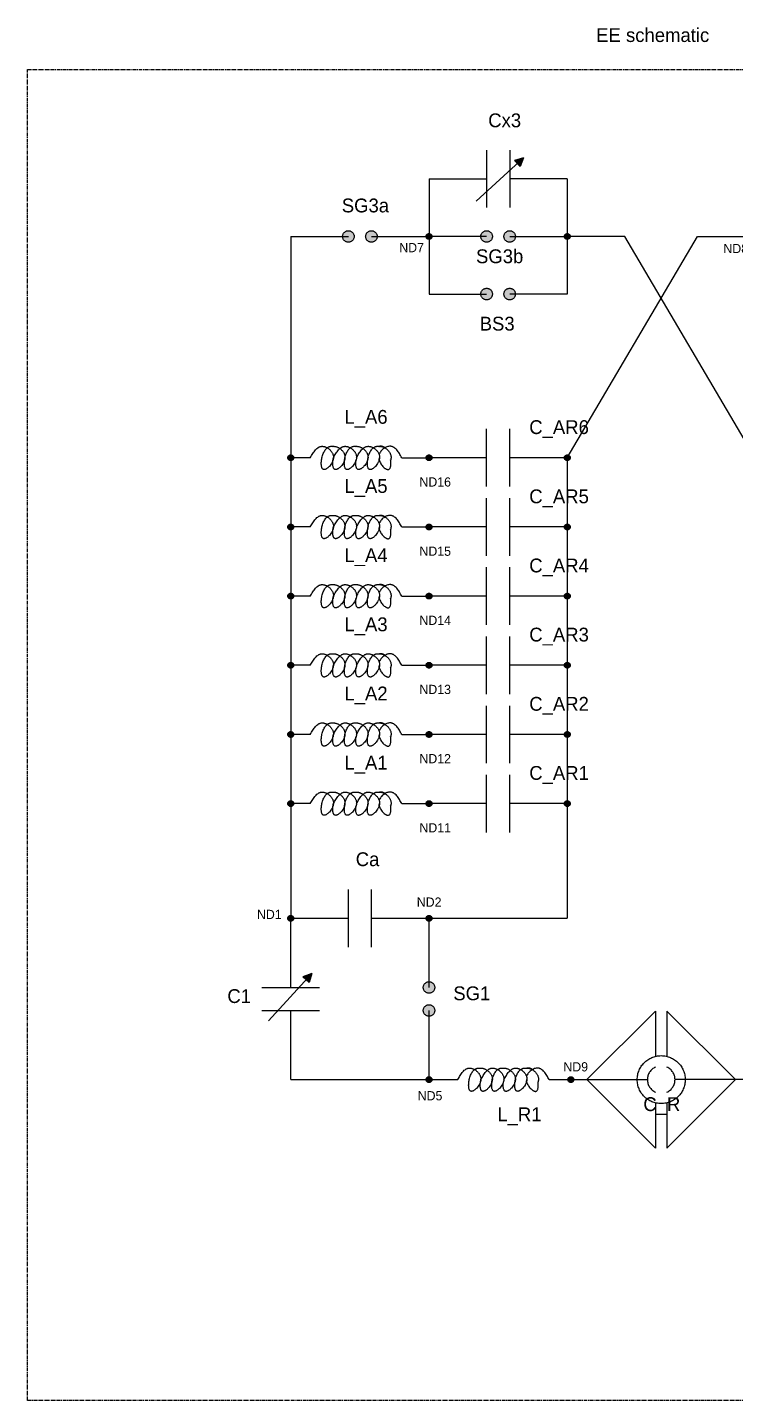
# Model space of a CAD drawing. Header units: millimetres. Extents: x -1895 to 7091, y -3420 to 1632.
# Drawn here: x 1252 to 1866, y 440 to 1632 of the extents above; entities that cross this region are included whole.
import ezdxf

# ---------------------------------------------------------------- set-up
doc = ezdxf.new("R2010")
doc.units = ezdxf.units.MM
doc.linetypes.add('Amconstr', pattern=[9999, 9999, 0])
doc.linetypes.add('CENTER', pattern=[5.08, 3.175, -0.635, 0.635, -0.635])
doc.layers.add('00-CIRCUIT-SCHEMATIC', color=4, linetype='CENTER')
doc.layers.add('00-LEGEND', color=7, linetype='Continuous')
doc.layers.add('SCHEMATIC', color=1, linetype='Amconstr', lineweight=25)

msp = doc.modelspace()

# ---------------------------------------------------------------- hatches: boundary and pattern name
at = {"layer": 'SCHEMATIC'}
h = msp.add_hatch(color=256, dxfattribs=at)
h.dxf.hatch_style = 1
h.paths.add_polyline_path([(1682.2, 1518.6), (1679.3, 1511), (1676.9, 1513.6)])
h.paths.add_polyline_path([(1682.2, 1518.6), (1676.9, 1513.6), (1674.4, 1516.3)])
h = msp.add_hatch(color=256, dxfattribs=at)
h.dxf.hatch_style = 1
h.paths.add_polyline_path([(1645.2, 1450.4, 1), (1655.2, 1450.4, 1)])
h.paths.add_polyline_path([(1675.2, 1450.4, 1), (1665.2, 1450.4, 1)])
h.paths.add_polyline_path([(1665.2, 1400.4, 1), (1675.2, 1400.4, 1)])
h.paths.add_polyline_path([(1645.2, 1400.4, 1), (1655.2, 1400.4, 1)])
h.paths.add_polyline_path([(1555.2, 1450.4, 1), (1545.2, 1450.4, 1)])
h.paths.add_polyline_path([(1525.2, 1450.4, 1), (1535.2, 1450.4, 1)])
h = msp.add_hatch(color=256, dxfattribs=at)
h.dxf.hatch_style = 1
h.paths.add_polyline_path([(1600.2, 1452.9), (1600.2, 1450.4), (1602.7, 1450.4, 0.414214)])
h.paths.add_polyline_path([(1602.7, 1450.4), (1600.2, 1450.4), (1600.2, 1447.9, 0.414214)])
h.paths.add_polyline_path([(1600.2, 1450.4), (1600.2, 1452.9, 0.414214), (1597.7, 1450.4, 0.414214), (1600.2, 1447.9)])
h = msp.add_hatch(color=256, dxfattribs=at)
h.dxf.hatch_style = 1
h.paths.add_polyline_path([(1720.2, 1452.9), (1720.2, 1450.4), (1722.7, 1450.4, 0.414214)])
h.paths.add_polyline_path([(1722.7, 1450.4), (1720.2, 1450.4), (1720.2, 1447.9, 0.414214)])
h.paths.add_polyline_path([(1720.2, 1450.4), (1720.2, 1452.9, 0.414214), (1717.7, 1450.4, 0.414214), (1720.2, 1447.9)])
h = msp.add_hatch(color=256, dxfattribs=at)
h.dxf.hatch_style = 1
h.paths.add_polyline_path([(1480.2, 1260.8), (1480.2, 1258.3), (1482.7, 1258.3, 0.414214)])
h.paths.add_polyline_path([(1482.7, 1258.3), (1480.2, 1258.3), (1480.2, 1255.8, 0.414214)])
h.paths.add_polyline_path([(1480.2, 1258.3), (1480.2, 1260.8, 0.414214), (1477.7, 1258.3, 0.414214), (1480.2, 1255.8)])
h = msp.add_hatch(color=256, dxfattribs=at)
h.dxf.hatch_style = 1
h.paths.add_polyline_path([(1600.2, 1260.8), (1600.2, 1258.3), (1602.7, 1258.3, 0.414214)])
h.paths.add_polyline_path([(1602.7, 1258.3), (1600.2, 1258.3), (1600.2, 1255.8, 0.414214)])
h.paths.add_polyline_path([(1600.2, 1258.3), (1600.2, 1260.8, 0.414214), (1597.7, 1258.3, 0.414214), (1600.2, 1255.8)])
h = msp.add_hatch(color=256, dxfattribs=at)
h.dxf.hatch_style = 1
h.paths.add_polyline_path([(1720.2, 1260.8), (1720.2, 1258.3), (1722.7, 1258.3, 0.414214)])
h.paths.add_polyline_path([(1722.7, 1258.3), (1720.2, 1258.3), (1720.2, 1255.8, 0.414214)])
h.paths.add_polyline_path([(1720.2, 1258.3), (1720.2, 1260.8, 0.414214), (1717.7, 1258.3, 0.414214), (1720.2, 1255.8)])
h = msp.add_hatch(color=256, dxfattribs=at)
h.dxf.hatch_style = 1
h.paths.add_polyline_path([(1480.2, 1200.7), (1480.2, 1198.2), (1482.7, 1198.2, 0.414214)])
h.paths.add_polyline_path([(1482.7, 1198.2), (1480.2, 1198.2), (1480.2, 1195.7, 0.414214)])
h.paths.add_polyline_path([(1480.2, 1198.2), (1480.2, 1200.7, 0.414214), (1477.7, 1198.2, 0.414214), (1480.2, 1195.7)])
h = msp.add_hatch(color=256, dxfattribs=at)
h.dxf.hatch_style = 1
h.paths.add_polyline_path([(1600.2, 1200.7), (1600.2, 1198.2), (1602.7, 1198.2, 0.414214)])
h.paths.add_polyline_path([(1602.7, 1198.2), (1600.2, 1198.2), (1600.2, 1195.7, 0.414214)])
h.paths.add_polyline_path([(1600.2, 1198.2), (1600.2, 1200.7, 0.414214), (1597.7, 1198.2, 0.414214), (1600.2, 1195.7)])
h = msp.add_hatch(color=256, dxfattribs=at)
h.dxf.hatch_style = 1
h.paths.add_polyline_path([(1720.2, 1200.7), (1720.2, 1198.2), (1722.7, 1198.2, 0.414214)])
h.paths.add_polyline_path([(1722.7, 1198.2), (1720.2, 1198.2), (1720.2, 1195.7, 0.414214)])
h.paths.add_polyline_path([(1720.2, 1198.2), (1720.2, 1200.7, 0.414214), (1717.7, 1198.2, 0.414214), (1720.2, 1195.7)])
h = msp.add_hatch(color=256, dxfattribs=at)
h.dxf.hatch_style = 1
h.paths.add_polyline_path([(1480.2, 1140.7), (1480.2, 1138.2), (1482.7, 1138.2, 0.414214)])
h.paths.add_polyline_path([(1482.7, 1138.2), (1480.2, 1138.2), (1480.2, 1135.7, 0.414214)])
h.paths.add_polyline_path([(1480.2, 1138.2), (1480.2, 1140.7, 0.414214), (1477.7, 1138.2, 0.414214), (1480.2, 1135.7)])
h = msp.add_hatch(color=256, dxfattribs=at)
h.dxf.hatch_style = 1
h.paths.add_polyline_path([(1600.2, 1140.7), (1600.2, 1138.2), (1602.7, 1138.2, 0.414214)])
h.paths.add_polyline_path([(1602.7, 1138.2), (1600.2, 1138.2), (1600.2, 1135.7, 0.414214)])
h.paths.add_polyline_path([(1600.2, 1138.2), (1600.2, 1140.7, 0.414214), (1597.7, 1138.2, 0.414214), (1600.2, 1135.7)])
h = msp.add_hatch(color=256, dxfattribs=at)
h.dxf.hatch_style = 1
h.paths.add_polyline_path([(1720.2, 1140.7), (1720.2, 1138.2), (1722.7, 1138.2, 0.414214)])
h.paths.add_polyline_path([(1722.7, 1138.2), (1720.2, 1138.2), (1720.2, 1135.7, 0.414214)])
h.paths.add_polyline_path([(1720.2, 1138.2), (1720.2, 1140.7, 0.414214), (1717.7, 1138.2, 0.414214), (1720.2, 1135.7)])
h = msp.add_hatch(color=256, dxfattribs=at)
h.dxf.hatch_style = 1
h.paths.add_polyline_path([(1480.2, 1080.7), (1480.2, 1078.2), (1482.7, 1078.2, 0.414214)])
h.paths.add_polyline_path([(1482.7, 1078.2), (1480.2, 1078.2), (1480.2, 1075.7, 0.414214)])
h.paths.add_polyline_path([(1480.2, 1078.2), (1480.2, 1080.7, 0.414214), (1477.7, 1078.2, 0.414214), (1480.2, 1075.7)])
h = msp.add_hatch(color=256, dxfattribs=at)
h.dxf.hatch_style = 1
h.paths.add_polyline_path([(1600.2, 1080.7), (1600.2, 1078.2), (1602.7, 1078.2, 0.414214)])
h.paths.add_polyline_path([(1602.7, 1078.2), (1600.2, 1078.2), (1600.2, 1075.7, 0.414214)])
h.paths.add_polyline_path([(1600.2, 1078.2), (1600.2, 1080.7, 0.414214), (1597.7, 1078.2, 0.414214), (1600.2, 1075.7)])
h = msp.add_hatch(color=256, dxfattribs=at)
h.dxf.hatch_style = 1
h.paths.add_polyline_path([(1720.2, 1080.7), (1720.2, 1078.2), (1722.7, 1078.2, 0.414214)])
h.paths.add_polyline_path([(1722.7, 1078.2), (1720.2, 1078.2), (1720.2, 1075.7, 0.414214)])
h.paths.add_polyline_path([(1720.2, 1078.2), (1720.2, 1080.7, 0.414214), (1717.7, 1078.2, 0.414214), (1720.2, 1075.7)])
h = msp.add_hatch(color=256, dxfattribs=at)
h.dxf.hatch_style = 1
h.paths.add_polyline_path([(1480.2, 1020.6), (1480.2, 1018.1), (1482.7, 1018.1, 0.414214)])
h.paths.add_polyline_path([(1482.7, 1018.1), (1480.2, 1018.1), (1480.2, 1015.6, 0.414214)])
h.paths.add_polyline_path([(1480.2, 1018.1), (1480.2, 1020.6, 0.414214), (1477.7, 1018.1, 0.414214), (1480.2, 1015.6)])
h = msp.add_hatch(color=256, dxfattribs=at)
h.dxf.hatch_style = 1
h.paths.add_polyline_path([(1600.2, 1020.6), (1600.2, 1018.1), (1602.7, 1018.1, 0.414214)])
h.paths.add_polyline_path([(1602.7, 1018.1), (1600.2, 1018.1), (1600.2, 1015.6, 0.414214)])
h.paths.add_polyline_path([(1600.2, 1018.1), (1600.2, 1020.6, 0.414214), (1597.7, 1018.1, 0.414214), (1600.2, 1015.6)])
h = msp.add_hatch(color=256, dxfattribs=at)
h.dxf.hatch_style = 1
h.paths.add_polyline_path([(1720.2, 1020.6), (1720.2, 1018.1), (1722.7, 1018.1, 0.414214)])
h.paths.add_polyline_path([(1722.7, 1018.1), (1720.2, 1018.1), (1720.2, 1015.6, 0.414214)])
h.paths.add_polyline_path([(1720.2, 1018.1), (1720.2, 1020.6, 0.414214), (1717.7, 1018.1, 0.414214), (1720.2, 1015.6)])
h = msp.add_hatch(color=256, dxfattribs=at)
h.dxf.hatch_style = 1
h.paths.add_polyline_path([(1480.2, 960.6), (1480.2, 958.1), (1482.7, 958.1, 0.414214)])
h.paths.add_polyline_path([(1482.7, 958.1), (1480.2, 958.1), (1480.2, 955.6, 0.414214)])
h.paths.add_polyline_path([(1480.2, 958.1), (1480.2, 960.6, 0.414214), (1477.7, 958.1, 0.414214), (1480.2, 955.6)])
h = msp.add_hatch(color=256, dxfattribs=at)
h.dxf.hatch_style = 1
h.paths.add_polyline_path([(1600.2, 960.6), (1600.2, 958.1), (1602.7, 958.1, 0.414214)])
h.paths.add_polyline_path([(1602.7, 958.1), (1600.2, 958.1), (1600.2, 955.6, 0.414214)])
h.paths.add_polyline_path([(1600.2, 958.1), (1600.2, 960.6, 0.414214), (1597.7, 958.1, 0.414214), (1600.2, 955.6)])
h = msp.add_hatch(color=256, dxfattribs=at)
h.dxf.hatch_style = 1
h.paths.add_polyline_path([(1720.2, 960.6), (1720.2, 958.1), (1722.7, 958.1, 0.414214)])
h.paths.add_polyline_path([(1722.7, 958.1), (1720.2, 958.1), (1720.2, 955.6, 0.414214)])
h.paths.add_polyline_path([(1720.2, 958.1), (1720.2, 960.6, 0.414214), (1717.7, 958.1, 0.414214), (1720.2, 955.6)])
h = msp.add_hatch(color=256, dxfattribs=at)
h.dxf.hatch_style = 1
h.paths.add_polyline_path([(1480.2, 861), (1480.2, 858.5), (1482.7, 858.5, 0.414214)])
h.paths.add_polyline_path([(1482.7, 858.5), (1480.2, 858.5), (1480.2, 856, 0.414214)])
h.paths.add_polyline_path([(1480.2, 858.5), (1480.2, 861, 0.414214), (1477.7, 858.5, 0.414214), (1480.2, 856)])
h = msp.add_hatch(color=256, dxfattribs=at)
h.dxf.hatch_style = 1
h.paths.add_polyline_path([(1600.2, 861), (1600.2, 858.5), (1602.7, 858.5, 0.414214)])
h.paths.add_polyline_path([(1602.7, 858.5), (1600.2, 858.5), (1600.2, 856, 0.414214)])
h.paths.add_polyline_path([(1600.2, 858.5), (1600.2, 861, 0.414214), (1597.7, 858.5, 0.414214), (1600.2, 856)])
h = msp.add_hatch(color=256, dxfattribs=at)
h.dxf.hatch_style = 1
h.paths.add_polyline_path([(1498.4, 810.6), (1490.8, 807.6), (1493.4, 805.2)])
h.paths.add_polyline_path([(1498.4, 810.6), (1493.4, 805.2), (1496.1, 802.7)])
h = msp.add_hatch(color=256, dxfattribs=at)
h.dxf.hatch_style = 1
h.paths.add_polyline_path([(1605.2, 798.5, 1), (1595.2, 798.5, 1)])
h.paths.add_polyline_path([(1595.2, 778.5, 1), (1605.2, 778.5, 1)])
h = msp.add_hatch(color=256, dxfattribs=at)
h.dxf.hatch_style = 1
h.paths.add_polyline_path([(1600.2, 721), (1600.2, 718.5), (1602.7, 718.5, 0.414214)])
h.paths.add_polyline_path([(1602.7, 718.5), (1600.2, 718.5), (1600.2, 716, 0.414214)])
h.paths.add_polyline_path([(1600.2, 718.5), (1600.2, 721, 0.414214), (1597.7, 718.5, 0.414214), (1600.2, 716)])
h = msp.add_hatch(color=256, dxfattribs=at)
h.dxf.hatch_style = 1
h.paths.add_polyline_path([(1723.3, 721), (1723.3, 718.5), (1725.8, 718.5, 0.414214)])
h.paths.add_polyline_path([(1725.8, 718.5), (1723.3, 718.5), (1723.3, 716, 0.414214)])
h.paths.add_polyline_path([(1723.3, 718.5), (1723.3, 721, 0.414214), (1720.8, 718.5, 0.414214), (1723.3, 716)])

# ---------------------------------------------------------------- linework, layer by layer
at = {"layer": '00-CIRCUIT-SCHEMATIC'}
msp.add_lwpolyline([(1251.7, 1595.3), (2474.2, 1595.3), (2474.2, 439.9), (1251.7, 439.9)], close=True, dxfattribs=at)
at = {"layer": 'SCHEMATIC'}
for p, q in [((1641.1, 1481), (1682.2, 1518.6)), ((1650.2, 1525.4), (1650.2, 1475.4)), ((1670.2, 1525.4), (1670.2, 1475.4)), ((1682.2, 1518.6), (1674.4, 1516.3)), ((1679.3, 1511), (1674.4, 1516.3)), ((1682.2, 1518.6), (1679.3, 1511)), ((1600.2, 1500.4), (1650.2, 1500.4)), ((1600.2, 1500.4), (1600.2, 1400.4)), ((1720.2, 1500.4), (1670.2, 1500.4)), ((1720.2, 1500.4), (1720.2, 1400.4)), ((1480.2, 1450.4), (1530.2, 1450.4)), ((1480.2, 1450.4), (1480.2, 858.5)), ((1550.2, 1450.4), (1600.2, 1450.4)), ((1650.2, 1450.4), (1600.2, 1450.4)), ((1670.2, 1450.4), (1720.2, 1450.4)), ((1770.2, 1450.4), (1720.2, 1450.4)), ((1720.2, 1258.3), (1833.2, 1450.4)), ((1883.2, 1258.3), (1770.2, 1450.4)), ((1833.2, 1450.4), (1883.2, 1450.4)), ((1600.2, 1400.4), (1650.2, 1400.4)), ((1720.2, 1400.4), (1670.2, 1400.4)), ((1650.2, 1233.3), (1650.2, 1283.3)), ((1670.2, 1233.3), (1670.2, 1283.3)), ((1497.2, 1258.3), (1480.2, 1258.3)), ((1576.6, 1258.3), (1600.2, 1258.3)), ((1650.2, 1258.3), (1600.2, 1258.3)), ((1720.2, 1258.3), (1670.2, 1258.3)), ((1720.2, 1258.3), (1720.2, 858.5)), ((1650.2, 1173.2), (1650.2, 1223.2)), ((1670.2, 1173.2), (1670.2, 1223.2)), ((1497.2, 1198.2), (1480.2, 1198.2)), ((1576.6, 1198.2), (1600.2, 1198.2)), ((1650.2, 1198.2), (1600.2, 1198.2)), ((1720.2, 1198.2), (1670.2, 1198.2)), ((1650.2, 1113.2), (1650.2, 1163.2)), ((1670.2, 1113.2), (1670.2, 1163.2)), ((1497.2, 1138.2), (1480.2, 1138.2)), ((1576.6, 1138.2), (1600.2, 1138.2)), ((1650.2, 1138.2), (1600.2, 1138.2)), ((1720.2, 1138.2), (1670.2, 1138.2)), ((1650.2, 1053.2), (1650.2, 1103.2)), ((1670.2, 1053.2), (1670.2, 1103.2)), ((1497.2, 1078.2), (1480.2, 1078.2)), ((1576.6, 1078.2), (1600.2, 1078.2)), ((1650.2, 1078.2), (1600.2, 1078.2)), ((1720.2, 1078.2), (1670.2, 1078.2)), ((1650.2, 993.1), (1650.2, 1043.1)), ((1670.2, 993.1), (1670.2, 1043.1)), ((1497.2, 1018.1), (1480.2, 1018.1)), ((1576.6, 1018.1), (1600.2, 1018.1)), ((1650.2, 1018.1), (1600.2, 1018.1)), ((1720.2, 1018.1), (1670.2, 1018.1)), ((1650.2, 933.1), (1650.2, 983.1)), ((1670.2, 933.1), (1670.2, 983.1)), ((1497.2, 958.1), (1480.2, 958.1)), ((1576.6, 958.1), (1600.2, 958.1)), ((1650.2, 958.1), (1600.2, 958.1)), ((1720.2, 958.1), (1670.2, 958.1)), ((1530.2, 833.5), (1530.2, 883.5)), ((1550.2, 833.5), (1550.2, 883.5)), ((1480.2, 798.5), (1480.2, 858.5)), ((1480.2, 858.5), (1530.2, 858.5)), ((1550.2, 858.5), (1600.2, 858.5)), ((1600.2, 798.5), (1600.2, 858.5)), ((1600.2, 858.5), (1720.2, 858.5)), ((1460.8, 769.4), (1498.4, 810.6)), ((1498.4, 810.6), (1490.8, 807.6)), ((1498.4, 810.6), (1496.1, 802.7)), ((1490.8, 807.6), (1496.1, 802.7)), ((1455.2, 798.5), (1505.2, 798.5)), ((1455.2, 778.5), (1505.2, 778.5)), ((1480.2, 718.5), (1480.2, 778.5)), ((1600.2, 718.5), (1600.2, 778.5)), ((1737.3, 718.5), (1796.7, 777.9)), ((1796.7, 777.9), (1796.7, 738.7)), ((1866.1, 718.5), (1806.7, 777.9)), ((1806.7, 777.9), (1806.7, 738.7)), ((1480.2, 718.5), (1600.2, 718.5)), ((1600.2, 718.5), (1625.2, 718.5)), ((1704.5, 718.5), (1789.7, 718.5)), ((1737.3, 718.5), (1796.7, 659.1)), ((1866.1, 718.5), (1806.7, 659.1)), ((1898.9, 718.5), (1813.7, 718.5)), ((1796.7, 698.3), (1796.7, 659.1)), ((1806.7, 698.3), (1806.7, 659.1))]:
    msp.add_line(p, q, dxfattribs=at)
for centre, radius in [((1530.2, 1450.4), 5), ((1550.2, 1450.4), 5), ((1650.2, 1450.4), 5), ((1670.2, 1450.4), 5), ((1600.2, 1450.4), 2.5), ((1720.2, 1450.4), 2.5), ((1650.2, 1400.4), 5), ((1670.2, 1400.4), 5), ((1480.2, 1258.3), 2.5), ((1600.2, 1258.3), 2.5), ((1720.2, 1258.3), 2.5), ((1480.2, 1198.2), 2.5), ((1600.2, 1198.2), 2.5), ((1720.2, 1198.2), 2.5), ((1480.2, 1138.2), 2.5), ((1600.2, 1138.2), 2.5), ((1720.2, 1138.2), 2.5), ((1480.2, 1078.2), 2.5), ((1600.2, 1078.2), 2.5), ((1720.2, 1078.2), 2.5), ((1480.2, 1018.1), 2.5), ((1600.2, 1018.1), 2.5), ((1720.2, 1018.1), 2.5), ((1480.2, 958.1), 2.5), ((1600.2, 958.1), 2.5), ((1720.2, 958.1), 2.5), ((1480.2, 858.5), 2.5), ((1600.2, 858.5), 2.5), ((1600.2, 798.5), 5), ((1600.2, 778.5), 5), ((1801.7, 718.5), 20.8), ((1600.2, 718.5), 2.5), ((1723.3, 718.5), 2.5)]:
    msp.add_circle(centre, radius, dxfattribs=at)
for start, end in [(114.6243, 245.3757), (294.6243, 65.3757)]:
    msp.add_arc((1801.7, 718.5), 12, start, end, dxfattribs=at)
for points, knots in [([(1497.2, 1258.3), (1500.1, 1263.2), (1505.7, 1273), (1523.2, 1259.4), (1506.6, 1242.5), (1506.2, 1260.2), (1511.5, 1268.4), (1516.2, 1268.3), (1516.7, 1268.2)], [0, 0, 0, 0, 14.142136, 28.284271, 41.663157, 51.799949, 64.606197, 66.091097, 66.091097, 66.091097, 66.091097]), ([(1516.7, 1268.2), (1516.9, 1268.2), (1521.4, 1268.6), (1533.2, 1259.4), (1516.6, 1242.5), (1516.3, 1254), (1517.2, 1258.3)], [13.5628, 13.5628, 13.5628, 13.5628, 14.142136, 28.284271, 41.663157, 51.799949, 51.799949, 51.799949, 51.799949]), ([(1517.2, 1258.3), (1520.1, 1263.2), (1525.7, 1273), (1543.2, 1259.4), (1526.6, 1242.5), (1526.2, 1260.2), (1531.5, 1268.4), (1536.2, 1268.3), (1536.7, 1268.2)], [0, 0, 0, 0, 14.142136, 28.284271, 41.663157, 51.799949, 64.606197, 66.091097, 66.091097, 66.091097, 66.091097]), ([(1536.7, 1268.2), (1536.9, 1268.2), (1541.4, 1268.6), (1553.2, 1259.4), (1537.2, 1243.2), (1536.4, 1252.7), (1536.9, 1256.4)], [13.5628, 13.5628, 13.5628, 13.5628, 14.142136, 28.284271, 41.663157, 50.348095, 50.348095, 50.348095, 50.348095]), ([(1537.2, 1258.3), (1540.1, 1263.2), (1545.7, 1273), (1563.2, 1259.4), (1546.6, 1242.5), (1546.2, 1260.2), (1551.5, 1268.4), (1556.2, 1268.3), (1556.7, 1268.2)], [0, 0, 0, 0, 14.142136, 28.284271, 41.663157, 51.799949, 64.606197, 66.091097, 66.091097, 66.091097, 66.091097]), ([(1556.7, 1268.2), (1556.9, 1268.2), (1561.4, 1268.6), (1568.2, 1263.2), (1567.1, 1257), (1566.9, 1256.4)], [13.5628, 13.5628, 13.5628, 13.5628, 14.142136, 28.284271, 29.895363, 29.895363, 29.895363, 29.895363]), ([(1576.6, 1258.3), (1573.8, 1263.2), (1568.6, 1272.2), (1558.2, 1265.2), (1556.9, 1260.9)], [0, 0, 0, 0, 14.142136, 25.913219, 25.913219, 25.913219, 25.913219]), ([(1562.2, 1266.8), (1561.1, 1267.6), (1559.5, 1268.3), (1557.6, 1268.3), (1557.1, 1268.2)], [60.41238, 60.41238, 60.41238, 60.41238, 64.606197, 66.091097, 66.091097, 66.091097, 66.091097]), ([(1556.9, 1256.4), (1558.2, 1251.7), (1566.6, 1243.9), (1567.4, 1252.6), (1566.9, 1256.4)], [29.885914, 29.885914, 29.885914, 29.885914, 41.663157, 50.314713, 50.314713, 50.314713, 50.314713]), ([(1497.2, 1198.2), (1500.1, 1203.2), (1505.7, 1213), (1523.2, 1199.4), (1506.6, 1182.5), (1506.2, 1200.2), (1511.5, 1208.4), (1516.2, 1208.3), (1516.7, 1208.2)], [0, 0, 0, 0, 14.142136, 28.284271, 41.663157, 51.799949, 64.606197, 66.091097, 66.091097, 66.091097, 66.091097]), ([(1516.7, 1208.2), (1516.9, 1208.2), (1521.4, 1208.6), (1533.2, 1199.4), (1516.6, 1182.5), (1516.3, 1194), (1517.2, 1198.2)], [13.5628, 13.5628, 13.5628, 13.5628, 14.142136, 28.284271, 41.663157, 51.799949, 51.799949, 51.799949, 51.799949]), ([(1517.2, 1198.2), (1520.1, 1203.2), (1525.7, 1213), (1543.2, 1199.4), (1526.6, 1182.5), (1526.2, 1200.2), (1531.5, 1208.4), (1536.2, 1208.3), (1536.7, 1208.2)], [0, 0, 0, 0, 14.142136, 28.284271, 41.663157, 51.799949, 64.606197, 66.091097, 66.091097, 66.091097, 66.091097]), ([(1536.7, 1208.2), (1536.9, 1208.2), (1541.4, 1208.6), (1553.2, 1199.4), (1537.2, 1183.1), (1536.4, 1192.6), (1536.9, 1196.4)], [13.5628, 13.5628, 13.5628, 13.5628, 14.142136, 28.284271, 41.663157, 50.348095, 50.348095, 50.348095, 50.348095]), ([(1537.2, 1198.2), (1540.1, 1203.2), (1545.7, 1213), (1563.2, 1199.4), (1546.6, 1182.5), (1546.2, 1200.2), (1551.5, 1208.4), (1556.2, 1208.3), (1556.7, 1208.2)], [0, 0, 0, 0, 14.142136, 28.284271, 41.663157, 51.799949, 64.606197, 66.091097, 66.091097, 66.091097, 66.091097]), ([(1556.7, 1208.2), (1556.9, 1208.2), (1561.4, 1208.6), (1568.2, 1203.2), (1567.1, 1197), (1566.9, 1196.3)], [13.5628, 13.5628, 13.5628, 13.5628, 14.142136, 28.284271, 29.895363, 29.895363, 29.895363, 29.895363]), ([(1576.6, 1198.2), (1573.8, 1203.2), (1568.6, 1212.2), (1558.2, 1205.2), (1556.9, 1200.9)], [0, 0, 0, 0, 14.142136, 25.913219, 25.913219, 25.913219, 25.913219]), ([(1562.2, 1206.7), (1561.1, 1207.6), (1559.5, 1208.3), (1557.6, 1208.3), (1557.1, 1208.2)], [60.41238, 60.41238, 60.41238, 60.41238, 64.606197, 66.091097, 66.091097, 66.091097, 66.091097]), ([(1556.9, 1196.3), (1558.2, 1191.7), (1566.6, 1183.8), (1567.4, 1192.6), (1566.9, 1196.3)], [29.885914, 29.885914, 29.885914, 29.885914, 41.663157, 50.314713, 50.314713, 50.314713, 50.314713]), ([(1497.2, 1138.2), (1500.1, 1143.1), (1505.7, 1153), (1523.2, 1139.3), (1506.6, 1122.5), (1506.2, 1140.2), (1511.5, 1148.4), (1516.2, 1148.2), (1516.7, 1148.2)], [0, 0, 0, 0, 14.142136, 28.284271, 41.663157, 51.799949, 64.606197, 66.091097, 66.091097, 66.091097, 66.091097]), ([(1516.7, 1148.2), (1516.9, 1148.2), (1521.4, 1148.5), (1533.2, 1139.3), (1516.6, 1122.5), (1516.3, 1133.9), (1517.2, 1138.2)], [13.5628, 13.5628, 13.5628, 13.5628, 14.142136, 28.284271, 41.663157, 51.799949, 51.799949, 51.799949, 51.799949]), ([(1517.2, 1138.2), (1520.1, 1143.1), (1525.7, 1153), (1543.2, 1139.3), (1526.6, 1122.5), (1526.2, 1140.2), (1531.5, 1148.4), (1536.2, 1148.2), (1536.7, 1148.2)], [0, 0, 0, 0, 14.142136, 28.284271, 41.663157, 51.799949, 64.606197, 66.091097, 66.091097, 66.091097, 66.091097]), ([(1536.7, 1148.2), (1536.9, 1148.2), (1541.4, 1148.5), (1553.2, 1139.3), (1537.2, 1123.1), (1536.4, 1132.6), (1536.9, 1136.3)], [13.5628, 13.5628, 13.5628, 13.5628, 14.142136, 28.284271, 41.663157, 50.348095, 50.348095, 50.348095, 50.348095]), ([(1537.2, 1138.2), (1540.1, 1143.1), (1545.7, 1153), (1563.2, 1139.3), (1546.6, 1122.5), (1546.2, 1140.2), (1551.5, 1148.4), (1556.2, 1148.2), (1556.7, 1148.2)], [0, 0, 0, 0, 14.142136, 28.284271, 41.663157, 51.799949, 64.606197, 66.091097, 66.091097, 66.091097, 66.091097]), ([(1556.7, 1148.2), (1556.9, 1148.2), (1561.4, 1148.5), (1568.2, 1143.2), (1567.1, 1136.9), (1566.9, 1136.3)], [13.5628, 13.5628, 13.5628, 13.5628, 14.142136, 28.284271, 29.895363, 29.895363, 29.895363, 29.895363]), ([(1576.6, 1138.2), (1573.8, 1143.1), (1568.6, 1152.2), (1558.2, 1145.1), (1556.9, 1140.9)], [0, 0, 0, 0, 14.142136, 25.913219, 25.913219, 25.913219, 25.913219]), ([(1562.2, 1146.7), (1561.1, 1147.6), (1559.5, 1148.3), (1557.6, 1148.2), (1557.1, 1148.2)], [60.41238, 60.41238, 60.41238, 60.41238, 64.606197, 66.091097, 66.091097, 66.091097, 66.091097]), ([(1556.9, 1136.3), (1558.2, 1131.7), (1566.6, 1123.8), (1567.4, 1132.6), (1566.9, 1136.3)], [29.885914, 29.885914, 29.885914, 29.885914, 41.663157, 50.314713, 50.314713, 50.314713, 50.314713]), ([(1497.2, 1078.2), (1500.1, 1083.1), (1505.7, 1092.9), (1523.2, 1079.3), (1506.6, 1062.4), (1506.2, 1080.2), (1511.5, 1088.3), (1516.2, 1088.2), (1516.7, 1088.1)], [0, 0, 0, 0, 14.142136, 28.284271, 41.663157, 51.799949, 64.606197, 66.091097, 66.091097, 66.091097, 66.091097]), ([(1516.7, 1088.1), (1516.9, 1088.1), (1521.4, 1088.5), (1533.2, 1079.3), (1516.6, 1062.4), (1516.3, 1073.9), (1517.2, 1078.2)], [13.5628, 13.5628, 13.5628, 13.5628, 14.142136, 28.284271, 41.663157, 51.799949, 51.799949, 51.799949, 51.799949]), ([(1517.2, 1078.2), (1520.1, 1083.1), (1525.7, 1092.9), (1543.2, 1079.3), (1526.6, 1062.4), (1526.2, 1080.2), (1531.5, 1088.3), (1536.2, 1088.2), (1536.7, 1088.1)], [0, 0, 0, 0, 14.142136, 28.284271, 41.663157, 51.799949, 64.606197, 66.091097, 66.091097, 66.091097, 66.091097]), ([(1536.7, 1088.1), (1536.9, 1088.1), (1541.4, 1088.5), (1553.2, 1079.3), (1537.2, 1063.1), (1536.4, 1072.6), (1536.9, 1076.3)], [13.5628, 13.5628, 13.5628, 13.5628, 14.142136, 28.284271, 41.663157, 50.348095, 50.348095, 50.348095, 50.348095]), ([(1537.2, 1078.2), (1540.1, 1083.1), (1545.7, 1092.9), (1563.2, 1079.3), (1546.6, 1062.4), (1546.2, 1080.2), (1551.5, 1088.3), (1556.2, 1088.2), (1556.7, 1088.1)], [0, 0, 0, 0, 14.142136, 28.284271, 41.663157, 51.799949, 64.606197, 66.091097, 66.091097, 66.091097, 66.091097]), ([(1556.7, 1088.1), (1556.9, 1088.1), (1561.4, 1088.5), (1568.2, 1083.1), (1567.1, 1076.9), (1566.9, 1076.3)], [13.5628, 13.5628, 13.5628, 13.5628, 14.142136, 28.284271, 29.895363, 29.895363, 29.895363, 29.895363]), ([(1576.6, 1078.2), (1573.8, 1083.1), (1568.6, 1092.1), (1558.2, 1085.1), (1556.9, 1080.8)], [0, 0, 0, 0, 14.142136, 25.913219, 25.913219, 25.913219, 25.913219]), ([(1562.2, 1086.7), (1561.1, 1087.5), (1559.5, 1088.2), (1557.6, 1088.2), (1557.1, 1088.1)], [60.41238, 60.41238, 60.41238, 60.41238, 64.606197, 66.091097, 66.091097, 66.091097, 66.091097]), ([(1556.9, 1076.3), (1558.2, 1071.6), (1566.6, 1063.8), (1567.4, 1072.5), (1566.9, 1076.3)], [29.885914, 29.885914, 29.885914, 29.885914, 41.663157, 50.314713, 50.314713, 50.314713, 50.314713]), ([(1497.2, 1018.1), (1500.1, 1023.1), (1505.7, 1032.9), (1523.2, 1019.3), (1506.6, 1002.4), (1506.2, 1020.1), (1511.5, 1028.3), (1516.2, 1028.2), (1516.7, 1028.1)], [0, 0, 0, 0, 14.142136, 28.284271, 41.663157, 51.799949, 64.606197, 66.091097, 66.091097, 66.091097, 66.091097]), ([(1516.7, 1028.1), (1516.9, 1028.1), (1521.4, 1028.5), (1533.2, 1019.3), (1516.6, 1002.4), (1516.3, 1013.9), (1517.2, 1018.1)], [13.5628, 13.5628, 13.5628, 13.5628, 14.142136, 28.284271, 41.663157, 51.799949, 51.799949, 51.799949, 51.799949]), ([(1517.2, 1018.1), (1520.1, 1023.1), (1525.7, 1032.9), (1543.2, 1019.3), (1526.6, 1002.4), (1526.2, 1020.1), (1531.5, 1028.3), (1536.2, 1028.2), (1536.7, 1028.1)], [0, 0, 0, 0, 14.142136, 28.284271, 41.663157, 51.799949, 64.606197, 66.091097, 66.091097, 66.091097, 66.091097]), ([(1536.7, 1028.1), (1536.9, 1028.1), (1541.4, 1028.5), (1553.2, 1019.3), (1537.2, 1003), (1536.4, 1012.5), (1536.9, 1016.3)], [13.5628, 13.5628, 13.5628, 13.5628, 14.142136, 28.284271, 41.663157, 50.348095, 50.348095, 50.348095, 50.348095]), ([(1537.2, 1018.1), (1540.1, 1023.1), (1545.7, 1032.9), (1563.2, 1019.3), (1546.6, 1002.4), (1546.2, 1020.1), (1551.5, 1028.3), (1556.2, 1028.2), (1556.7, 1028.1)], [0, 0, 0, 0, 14.142136, 28.284271, 41.663157, 51.799949, 64.606197, 66.091097, 66.091097, 66.091097, 66.091097]), ([(1556.7, 1028.1), (1556.9, 1028.1), (1561.4, 1028.5), (1568.2, 1023.1), (1567.1, 1016.9), (1566.9, 1016.2)], [13.5628, 13.5628, 13.5628, 13.5628, 14.142136, 28.284271, 29.895363, 29.895363, 29.895363, 29.895363]), ([(1576.6, 1018.1), (1573.8, 1023.1), (1568.6, 1032.1), (1558.2, 1025.1), (1556.9, 1020.8)], [0, 0, 0, 0, 14.142136, 25.913219, 25.913219, 25.913219, 25.913219]), ([(1562.2, 1026.6), (1561.1, 1027.5), (1559.5, 1028.2), (1557.6, 1028.2), (1557.1, 1028.1)], [60.41238, 60.41238, 60.41238, 60.41238, 64.606197, 66.091097, 66.091097, 66.091097, 66.091097]), ([(1556.9, 1016.2), (1558.2, 1011.6), (1566.6, 1003.7), (1567.4, 1012.5), (1566.9, 1016.2)], [29.885914, 29.885914, 29.885914, 29.885914, 41.663157, 50.314713, 50.314713, 50.314713, 50.314713]), ([(1497.2, 958.1), (1500.1, 963), (1505.7, 972.9), (1523.2, 959.2), (1506.6, 942.4), (1506.2, 960.1), (1511.5, 968.3), (1516.2, 968.1), (1516.7, 968.1)], [0, 0, 0, 0, 14.142136, 28.284271, 41.663157, 51.799949, 64.606197, 66.091097, 66.091097, 66.091097, 66.091097]), ([(1516.7, 968.1), (1516.9, 968.1), (1521.4, 968.4), (1533.2, 959.2), (1516.6, 942.4), (1516.3, 953.8), (1517.2, 958.1)], [13.5628, 13.5628, 13.5628, 13.5628, 14.142136, 28.284271, 41.663157, 51.799949, 51.799949, 51.799949, 51.799949]), ([(1517.2, 958.1), (1520.1, 963), (1525.7, 972.9), (1543.2, 959.2), (1526.6, 942.4), (1526.2, 960.1), (1531.5, 968.3), (1536.2, 968.1), (1536.7, 968.1)], [0, 0, 0, 0, 14.142136, 28.284271, 41.663157, 51.799949, 64.606197, 66.091097, 66.091097, 66.091097, 66.091097]), ([(1536.7, 968.1), (1536.9, 968.1), (1541.4, 968.4), (1553.2, 959.2), (1537.2, 943), (1536.4, 952.5), (1536.9, 956.2)], [13.5628, 13.5628, 13.5628, 13.5628, 14.142136, 28.284271, 41.663157, 50.348095, 50.348095, 50.348095, 50.348095]), ([(1537.2, 958.1), (1540.1, 963), (1545.7, 972.9), (1563.2, 959.2), (1546.6, 942.4), (1546.2, 960.1), (1551.5, 968.3), (1556.2, 968.1), (1556.7, 968.1)], [0, 0, 0, 0, 14.142136, 28.284271, 41.663157, 51.799949, 64.606197, 66.091097, 66.091097, 66.091097, 66.091097]), ([(1556.7, 968.1), (1556.9, 968.1), (1561.4, 968.4), (1568.2, 963.1), (1567.1, 956.8), (1566.9, 956.2)], [13.5628, 13.5628, 13.5628, 13.5628, 14.142136, 28.284271, 29.895363, 29.895363, 29.895363, 29.895363]), ([(1576.6, 958.1), (1573.8, 963), (1568.6, 972.1), (1558.2, 965), (1556.9, 960.8)], [0, 0, 0, 0, 14.142136, 25.913219, 25.913219, 25.913219, 25.913219]), ([(1562.2, 966.6), (1561.1, 967.5), (1559.5, 968.2), (1557.6, 968.1), (1557.1, 968.1)], [60.41238, 60.41238, 60.41238, 60.41238, 64.606197, 66.091097, 66.091097, 66.091097, 66.091097]), ([(1556.9, 956.2), (1558.2, 951.6), (1566.6, 943.7), (1567.4, 952.5), (1566.9, 956.2)], [29.885914, 29.885914, 29.885914, 29.885914, 41.663157, 50.314713, 50.314713, 50.314713, 50.314713]), ([(1625.2, 718.5), (1628, 723.4), (1633.6, 733.3), (1651.1, 719.6), (1634.5, 702.8), (1634.1, 720.5), (1639.4, 728.7), (1644.1, 728.5), (1644.6, 728.5)], [0, 0, 0, 0, 14.142136, 28.284271, 41.663157, 51.799949, 64.606197, 66.091097, 66.091097, 66.091097, 66.091097]), ([(1644.6, 728.5), (1644.8, 728.5), (1649.3, 728.8), (1661.1, 719.6), (1644.5, 702.8), (1644.3, 714.2), (1645.2, 718.5)], [13.5628, 13.5628, 13.5628, 13.5628, 14.142136, 28.284271, 41.663157, 51.799949, 51.799949, 51.799949, 51.799949]), ([(1645.2, 718.5), (1648, 723.4), (1653.6, 733.3), (1671.1, 719.6), (1654.5, 702.8), (1654.1, 720.5), (1659.4, 728.7), (1664.1, 728.5), (1664.6, 728.5)], [0, 0, 0, 0, 14.142136, 28.284271, 41.663157, 51.799949, 64.606197, 66.091097, 66.091097, 66.091097, 66.091097]), ([(1664.6, 728.5), (1664.8, 728.5), (1669.3, 728.8), (1681.1, 719.6), (1665.2, 703.4), (1664.3, 712.9), (1664.8, 716.6)], [13.5628, 13.5628, 13.5628, 13.5628, 14.142136, 28.284271, 41.663157, 50.348095, 50.348095, 50.348095, 50.348095]), ([(1665.2, 718.5), (1668, 723.4), (1673.6, 733.3), (1691.1, 719.6), (1674.5, 702.8), (1674.1, 720.5), (1679.4, 728.7), (1684.1, 728.5), (1684.6, 728.5)], [0, 0, 0, 0, 14.142136, 28.284271, 41.663157, 51.799949, 64.606197, 66.091097, 66.091097, 66.091097, 66.091097]), ([(1684.6, 728.5), (1684.8, 728.5), (1689.3, 728.8), (1696.2, 723.5), (1695, 717.2), (1694.8, 716.6)], [13.5628, 13.5628, 13.5628, 13.5628, 14.142136, 28.284271, 29.895363, 29.895363, 29.895363, 29.895363]), ([(1704.5, 718.5), (1701.7, 723.4), (1696.5, 732.5), (1686.1, 725.4), (1684.8, 721.2)], [0, 0, 0, 0, 14.142136, 25.913219, 25.913219, 25.913219, 25.913219]), ([(1690.1, 727), (1689.1, 727.9), (1687.4, 728.6), (1685.5, 728.5), (1685, 728.5)], [60.41238, 60.41238, 60.41238, 60.41238, 64.606197, 66.091097, 66.091097, 66.091097, 66.091097]), ([(1684.8, 716.6), (1686.2, 712), (1694.6, 704.1), (1695.3, 712.9), (1694.8, 716.6)], [29.885914, 29.885914, 29.885914, 29.885914, 41.663157, 50.314713, 50.314713, 50.314713, 50.314713])]:
    msp.add_open_spline(points, degree=3, knots=knots, dxfattribs=at)
for points in [[(1556.9, 1256.4), (1557, 1257), (1557.1, 1257.6), (1557.2, 1258.3)], [(1556.9, 1196.3), (1557, 1197), (1557.1, 1197.6), (1557.2, 1198.2)], [(1556.9, 1136.3), (1557, 1136.9), (1557.1, 1137.6), (1557.2, 1138.2)], [(1556.9, 1076.3), (1557, 1076.9), (1557.1, 1077.5), (1557.2, 1078.2)], [(1556.9, 1016.2), (1557, 1016.9), (1557.1, 1017.5), (1557.2, 1018.1)], [(1556.9, 956.2), (1557, 956.8), (1557.1, 957.5), (1557.2, 958.1)], [(1684.8, 716.6), (1684.9, 717.2), (1685, 717.9), (1685.2, 718.5)]]:
    msp.add_open_spline(points, degree=3, dxfattribs=at)

# ---------------------------------------------------------------- texts
at = {"layer": '00-LEGEND', "color": 7}
for s, height, p in [('EE schematic', 12, (1745.3, 1619.2)), ('Cx3', 12, (1651.6, 1545.2)), ('SG3a', 12, (1524.5, 1471.3)), ('ND7', 8, (1574.4, 1436.7)), ('ND8', 8, (1855.7, 1435.9)), ('SG3b', 12, (1641, 1427.2)), ('BS3', 12, (1644.2, 1368.7)), ('L_A6', 12, (1526.8, 1287.8)), ('L_A5', 12, (1526.8, 1227.8)), ('ND16', 8, (1591.9, 1233.3)), ('ND15', 8, (1591.9, 1173.2)), ('L_A4', 12, (1526.8, 1167.7)), ('ND14', 8, (1591.9, 1113.2)), ('L_A3', 12, (1526.8, 1107.7)), ('ND13', 8, (1591.9, 1053.2)), ('L_A2', 12, (1526.8, 1047.7)), ('ND12', 8, (1591.9, 993.1)), ('L_A1', 12, (1526.8, 987.6)), ('ND11', 8, (1591.9, 933.1)), ('Ca', 12, (1536.6, 903.8)), ('ND2', 8, (1589.6, 868.6)), ('ND1', 8, (1450.9, 857.9)), ('SG1', 12, (1621.3, 787.4)), ('C1', 12, (1425.2, 785)), ('ND9', 8, (1716.8, 725.6)), ('ND5', 8, (1590.4, 700.5)), ('C_R', 12, (1786.2, 691.2)), ('L_R1', 12, (1659.5, 682.4))]:
    msp.add_text(s, height=height, dxfattribs=at).set_placement(p)
for s, p in [('C_AR6', (1687.2, 1278.9)), ('C_AR5', (1687.2, 1218.8)), ('C_AR4', (1687.2, 1158.8)), ('C_AR3', (1687.2, 1098.8)), ('C_AR2', (1687.2, 1038.7)), ('C_AR1', (1687.2, 978.7))]:
    msp.add_text(s, height=12, rotation=360, dxfattribs=at).set_placement(p)

doc.saveas('drawing.dxf')
